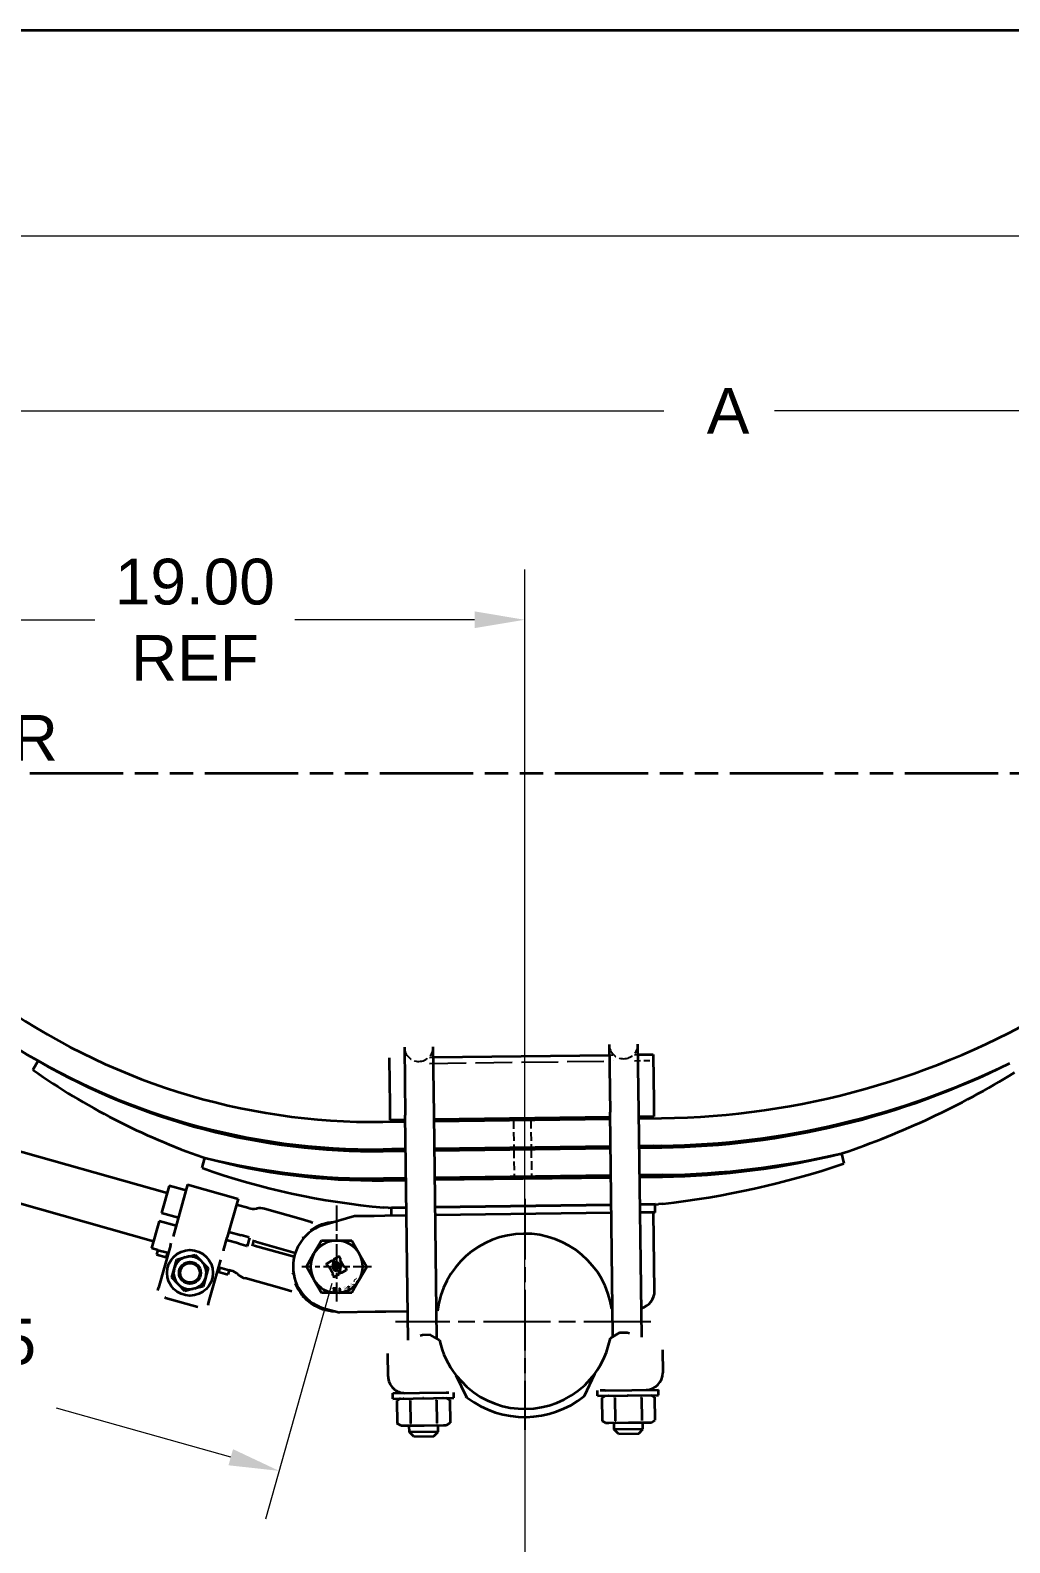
# Model space of a CAD drawing. Header units: inches. Extents: x 0 to 267, y 0 to 172.
# Drawn here: x 32.91 to 61.01, y 128.49 to 171.84 of the extents above; entities that cross this region are included whole.
import ezdxf
from ezdxf.enums import TextEntityAlignment as Align

# ---------------------------------------------------------------- set-up
doc = ezdxf.new("R2010")
doc.units = ezdxf.units.IN
doc.header["$LTSCALE"] = 8
doc.header["$MEASUREMENT"] = 0
for name, pattern in [('CHAIN', [0.7087, 0.4724, -0.0591, 0.1181, -0.0591]), ('DASHED', [0.2067, 0.1654, -0.0413]), ('DOUBLE_DASH_CHAIN', [1.2403, 0.6614, -0.0827, 0.1654, -0.0827, 0.1654, -0.0827])]:
    doc.linetypes.add(name, pattern=pattern)
for name, color, linetype, lineweight in [('Center Mark(Hutchens)', 7, 'Continuous', 25), ('Dimensions(Hutchens)', 7, 'Continuous', 25), ('Hidden Edges(Hutchens)', 7, 'DASHED', 25), ('Phantom Lines(Hutchens)', 7, 'DOUBLE_DASH_CHAIN', 70), ('Sketch Geometry(Hutchens)', 7, 'Continuous', 35), ('Symbols(Hutchens)', 7, 'Continuous', 25), ('Visible Edges(Hutchens)', 7, 'Continuous', 35)]:
    doc.layers.add(name, color=color, linetype=linetype, lineweight=lineweight)
doc.styles.add('Hutchens .164', font='ARIAL.TTF')
doc.styles.add('Hutchens .180', font='ARIAL.TTF')
doc.dimstyles.new('HUTCHENS STD DIM X.XX', dxfattribs={"dimscale": 8, "dimtxt": 0.164, "dimasz": 0.18, "dimexe": 0.18, "dimexo": 0.0625, "dimgap": 0.09, "dimtad": 0, "dimtih": 1, "dimtoh": 1, "dimrnd": 1e-08, "dimzin": 4, "dimdsep": 46, "dimtxsty": 'Hutchens .164', "dimcen": 0.09, "dimclrd": 211, "dimclre": 211, "dimclrt": 7, "dimadec": 0, "dimazin": 1, "dimtfac": 0.762195, "dimtofl": 0, "dimtmove": 0, "dimatfit": 3, "dimfxl": 0, "dimtolj": 1, "dimtzin": 0, "dimlwd": 9, "dimlwe": 9, "dimarcsym": 0})

# ---------------------------------------------------------------- blocks, each defined once
blk = doc.blocks.new('Borders D-SIZE')
at = {"layer": 'Sketch Geometry(Hutchens)'}
blk.add_line((0.9537, 21.4797), (32.9537, 21.4797), dxfattribs=at)
at = {"layer": 'Symbols(Hutchens)', "color": 7}
for tag, height, style, p in [('PART_NO', 0.164, 'Hutchens .164', (33.0853, 2.8866)), ('Sheet_number', 0.164, 'Hutchens .164', (33.1339, 1.1147)), ('REV', 0.18, 'Hutchens .180', (33.0853, 1.5662)), ('SHTS_(TOTAL)', 0.164, 'Hutchens .164', (33.1339, 0.6452))]:
    blk.add_attdef(tag, text='', height=height, rotation=270, dxfattribs=dict(at, style=style)).set_placement(p, align=Align.MIDDLE_CENTER)
blk = doc.blocks.new('*D29')
at = {"layer": 'Defpoints', "color": 0, "linetype": 'Continuous'}
for p in [(47.098, 134.822), (107.103, 134.841), (107.103, 122.662)]:
    blk.add_point(p, dxfattribs=at)
at = {"layer": 'Dimensions(Hutchens)', "color": 211, "linetype": 'Continuous', "lineweight": 9}
for p, q in [((47.098, 134.322), (47.098, 121.222)), ((107.103, 134.341), (107.103, 121.222)), ((48.538, 122.662), (71.219, 122.662)), ((105.663, 122.662), (82.982, 122.662))]:
    blk.add_line(p, q, dxfattribs=at)
at = {"layer": 'Dimensions(Hutchens)', "color": 211, "linetype": 'Continuous'}
for points in [[(48.538, 122.902), (48.538, 122.422), (47.098, 122.662)], [(105.663, 122.902), (105.663, 122.422), (107.103, 122.662)]]:
    blk.add_solid(points, dxfattribs=at)
at = {"layer": 'Dimensions(Hutchens)', "color": 7, "linetype": 'Continuous', "lineweight": 9, "insert": (77.101, 122.662), "char_height": 1.312, "attachment_point": 5, "style": 'Hutchens .164'}
blk.add_mtext('\\A1; L NOMINAL', dxfattribs=at)
blk = doc.blocks.new('*D42')
at = {"layer": 'Defpoints', "color": 0, "linetype": 'Continuous'}
for p in [(23.175, 141.623), (41.702, 136.399), (40.052, 130.547)]:
    blk.add_point(p, dxfattribs=at)
at = {"layer": 'Dimensions(Hutchens)', "color": 211, "linetype": 'Continuous', "lineweight": 9}
for p, q in [((23.039, 141.142), (21.134, 134.385)), ((41.567, 135.918), (39.662, 129.161)), ((22.911, 135.38), (27.912, 133.97)), ((38.666, 130.938), (33.665, 132.348))]:
    blk.add_line(p, q, dxfattribs=at)
at = {"layer": 'Dimensions(Hutchens)', "color": 211, "linetype": 'Continuous'}
for points in [[(22.976, 135.611), (22.846, 135.149), (21.525, 135.771)], [(38.731, 131.169), (38.601, 130.707), (40.052, 130.547)]]:
    blk.add_solid(points, dxfattribs=at)
at = {"layer": 'Dimensions(Hutchens)', "color": 7, "linetype": 'Continuous', "lineweight": 9, "insert": (30.789, 133.159), "char_height": 1.312, "attachment_point": 5, "style": 'Hutchens .164'}
blk.add_mtext('\\A1;19.25\\PREF', dxfattribs=at)
blk = doc.blocks.new('*D44')
at = {"layer": 'Defpoints', "color": 0, "linetype": 'Continuous'}
for p in [(47.098, 154.941), (28.175, 151.901), (47.098, 134.822)]:
    blk.add_point(p, dxfattribs=at)
at = {"layer": 'Dimensions(Hutchens)', "color": 211, "linetype": 'Continuous', "lineweight": 9}
for p, q in [((28.175, 152.401), (28.175, 156.381)), ((47.098, 135.322), (47.098, 156.381)), ((29.615, 154.941), (34.767, 154.941)), ((45.658, 154.941), (40.506, 154.941))]:
    blk.add_line(p, q, dxfattribs=at)
at = {"layer": 'Dimensions(Hutchens)', "color": 211, "linetype": 'Continuous'}
for points in [[(29.615, 155.181), (29.615, 154.701), (28.175, 154.941)], [(45.658, 155.181), (45.658, 154.701), (47.098, 154.941)]]:
    blk.add_solid(points, dxfattribs=at)
at = {"layer": 'Dimensions(Hutchens)', "color": 7, "linetype": 'Continuous', "lineweight": 9, "insert": (37.636, 154.941), "char_height": 1.312, "attachment_point": 5, "style": 'Hutchens .164'}
blk.add_mtext('\\A1;19.00\\PREF', dxfattribs=at)
blk = doc.blocks.new('*D45')
at = {"layer": 'Defpoints', "color": 0, "linetype": 'Continuous'}
for p in [(77.175, 160.932), (77.175, 152.173), (28.175, 151.901)]:
    blk.add_point(p, dxfattribs=at)
at = {"layer": 'Dimensions(Hutchens)', "color": 211, "linetype": 'Continuous', "lineweight": 9}
for p, q in [((28.175, 152.401), (28.175, 162.372)), ((77.175, 152.673), (77.175, 162.372)), ((29.615, 160.932), (51.087, 160.932)), ((75.735, 160.932), (54.262, 160.932))]:
    blk.add_line(p, q, dxfattribs=at)
at = {"layer": 'Dimensions(Hutchens)', "color": 211, "linetype": 'Continuous'}
for points in [[(29.615, 161.172), (29.615, 160.692), (28.175, 160.932)], [(75.735, 161.172), (75.735, 160.692), (77.175, 160.932)]]:
    blk.add_solid(points, dxfattribs=at)
at = {"layer": 'Dimensions(Hutchens)', "color": 7, "linetype": 'Continuous', "lineweight": 9, "insert": (52.675, 160.932), "char_height": 1.312, "attachment_point": 5, "style": 'Hutchens .164'}
blk.add_mtext('\\A1; A', dxfattribs=at)
blk = doc.blocks.new('*D51')
at = {"layer": 'Defpoints', "color": 0, "linetype": 'Continuous'}
for p in [(21.612, 165.943), (132.612, 144.395), (21.612, 141.623)]:
    blk.add_point(p, dxfattribs=at)
at = {"layer": 'Dimensions(Hutchens)', "color": 211, "linetype": 'Continuous', "lineweight": 9}
for p, q in [((21.612, 142.123), (21.612, 167.383)), ((132.612, 144.895), (132.612, 167.383)), ((23.052, 165.943), (67.479, 165.943)), ((131.172, 165.943), (86.745, 165.943))]:
    blk.add_line(p, q, dxfattribs=at)
at = {"layer": 'Dimensions(Hutchens)', "color": 211, "linetype": 'Continuous'}
for points in [[(23.052, 166.183), (23.052, 165.703), (21.612, 165.943)], [(131.172, 166.183), (131.172, 165.703), (132.612, 165.943)]]:
    blk.add_solid(points, dxfattribs=at)
at = {"layer": 'Dimensions(Hutchens)', "color": 7, "linetype": 'Continuous', "lineweight": 9, "insert": (77.112, 165.943), "char_height": 1.312, "attachment_point": 5, "style": 'Hutchens .164'}
blk.add_mtext('\\A1; D REC CLEARANCE', dxfattribs=at)
blk = doc.blocks.new('CL HGR')
at = {"layer": 'Symbols(Hutchens)', "color": 7, "char_height": 0.164, "attachment_point": 5, "style": 'Hutchens .164'}
for s, insert in [('C', (0.0294, -0.0028)), ('L', (0.068, -0.0698)), ('HGR', (0.4373, -0.044))]:
    blk.add_mtext(s, dxfattribs=dict(at, insert=insert))

msp = doc.modelspace()

# ---------------------------------------------------------------- linework, layer by layer
at = {"layer": 'Center Mark(Hutchens)', "linetype": 'CHAIN', "ltscale": 0.460072}
msp.add_line((47.0984, 138.3464), (47.0984, 131.7195), dxfattribs=at)
at = {"layer": 'Center Mark(Hutchens)', "linetype": 'CHAIN', "ltscale": 0.190971}
msp.add_line((41.7023, 138.1508), (41.7023, 135.3992), dxfattribs=at)
at = {"layer": 'Center Mark(Hutchens)', "linetype": 'CHAIN', "ltscale": 0.138781}
msp.add_line((42.7023, 136.3992), (40.7023, 136.3992), dxfattribs=at)
at = {"layer": 'Center Mark(Hutchens)', "linetype": 'CHAIN', "ltscale": 0.508309}
msp.add_line((50.714, 134.8225), (43.3925, 134.8225), dxfattribs=at)
at = {"layer": 'Hidden Edges(Hutchens)', "ltscale": 0.025212}
for p, q in [((44.3676, 142.399), (44.4739, 142.4004)), ((49.5234, 142.4665), (49.6297, 142.4679)), ((50.2421, 142.4759), (50.3484, 142.4773))]:
    msp.add_line(p, q, dxfattribs=at)
at = {"layer": 'Hidden Edges(Hutchens)', "ltscale": 0.795632}
msp.add_line((44.3698, 142.226), (49.632, 142.2949), dxfattribs=at)
at = {"layer": 'Hidden Edges(Hutchens)', "ltscale": 0.127887}
msp.add_line((50.2443, 142.3029), (50.7818, 142.31), dxfattribs=at)
at = {"layer": 'Hidden Edges(Hutchens)', "ltscale": 0.18751}
for p, q in [((46.7727, 140.5991), (46.783, 139.8111)), ((47.2726, 140.6056), (47.2829, 139.8177))]:
    msp.add_line(p, q, dxfattribs=at)
at = {"layer": 'Hidden Edges(Hutchens)', "ltscale": 0.187515}
for p, q in [((46.7836, 139.7612), (46.794, 138.9732)), ((47.2836, 139.7677), (47.2939, 138.9798))]:
    msp.add_line(p, q, dxfattribs=at)
at = {"layer": 'Hidden Edges(Hutchens)', "ltscale": 0.308439}
for centre in [(44.0575, 142.6958), (49.9319, 142.7728)]:
    msp.add_arc(centre, 0.4125, 180.75074, 0.75074, dxfattribs=at)
at = {"layer": 'Phantom Lines(Hutchens)', "lineweight": 35, "ltscale": 0.505804}
msp.add_line((17.8451, 150.5426), (138.2961, 150.5426), dxfattribs=at)
at = {"layer": 'Visible Edges(Hutchens)'}
for p, q in [((43.645, 142.6904), (43.6705, 140.7468)), ((44.4954, 140.7576), (44.4699, 142.7012)), ((49.5195, 142.7674), (49.545, 140.8238)), ((50.3699, 140.8346), (50.3444, 142.7782)), ((32.9902, 142.0407), (33.1404, 142.3001)), ((43.2182, 142.3495), (43.2177, 142.3839)), ((43.2353, 141.0447), (43.2182, 142.3495)), ((44.4739, 142.4004), (49.5234, 142.4665)), ((50.3484, 142.4773), (50.7796, 142.483)), ((50.7796, 142.483), (50.78, 142.4485)), ((50.78, 142.4485), (50.7971, 141.1438)), ((28.423, 140.8914), (36.8446, 138.5169)), ((43.2411, 140.6028), (43.2353, 141.0447)), ((50.7971, 141.1438), (50.8029, 140.7019)), ((43.023, 140.5499), (43.6729, 140.5584)), ((43.2411, 140.6028), (43.2723, 140.6032)), ((43.6723, 140.6084), (43.2723, 140.6032)), ((43.273, 140.5532), (43.2723, 140.6032)), ((43.6729, 140.5584), (43.273, 140.5532)), ((43.755, 134.2952), (43.6705, 140.7468)), ((44.5796, 134.333), (44.4954, 140.7576)), ((49.5468, 140.6854), (44.4972, 140.6193)), ((44.4979, 140.5693), (49.5474, 140.6354)), ((49.5474, 140.6354), (44.4979, 140.5693)), ((49.6291, 134.3992), (49.545, 140.8238)), ((50.4544, 134.383), (50.3699, 140.8346)), ((50.7717, 140.7015), (50.3717, 140.6962)), ((50.3723, 140.6462), (51.0223, 140.6548)), ((50.7723, 140.6515), (50.3723, 140.6462)), ((50.7717, 140.7015), (50.8029, 140.7019)), ((50.7723, 140.6515), (50.7717, 140.7015)), ((43.6832, 139.7705), (43.0333, 139.762)), ((43.0339, 139.712), (43.6839, 139.7205)), ((43.6832, 139.7705), (43.2833, 139.7653)), ((43.2839, 139.7153), (43.2833, 139.7653)), ((43.6839, 139.7205), (43.2839, 139.7153)), ((49.5577, 139.8475), (44.5082, 139.7813)), ((49.5577, 139.8475), (44.5082, 139.7813)), ((44.5088, 139.7313), (49.5584, 139.7975)), ((49.5584, 139.7975), (44.5088, 139.7313)), ((51.0326, 139.8668), (50.3827, 139.8583)), ((50.7826, 139.8636), (50.3827, 139.8583)), ((50.3833, 139.8083), (51.0332, 139.8168)), ((50.7833, 139.8136), (50.3833, 139.8083)), ((50.7833, 139.8136), (50.7826, 139.8636)), ((56.1831, 139.6457), (56.2503, 139.3534)), ((28.0322, 139.5054), (36.4539, 137.1309)), ((37.8426, 139.2321), (37.9208, 139.5211)), ((37.4299, 138.7503), (37.1195, 137.6492)), ((37.4299, 138.7503), (38.8737, 138.3433)), ((43.6942, 138.9326), (43.0443, 138.9241)), ((43.0449, 138.8741), (43.6949, 138.8826)), ((43.6942, 138.9326), (43.2943, 138.9274)), ((43.2949, 138.8774), (43.2943, 138.9274)), ((43.6949, 138.8826), (43.2949, 138.8774)), ((49.5687, 139.0096), (44.5192, 138.9434)), ((49.5687, 139.0096), (44.5192, 138.9434)), ((44.5198, 138.8934), (49.5694, 138.9596)), ((49.5694, 138.9596), (44.5198, 138.8934)), ((51.0436, 139.0289), (50.3937, 139.0204)), ((50.7936, 139.0256), (50.3937, 139.0204)), ((50.3943, 138.9704), (51.0443, 138.9789)), ((50.7943, 138.9756), (50.3943, 138.9704)), ((50.7943, 138.9756), (50.7936, 139.0256)), ((36.9018, 138.7195), (36.6832, 137.9442)), ((37.383, 138.5838), (36.9018, 138.7195)), ((38.8737, 138.3433), (38.5632, 137.2421)), ((36.6832, 137.9442), (37.1644, 137.8085)), ((39.1838, 138.0761), (38.8267, 138.1768)), ((39.3999, 138.0638), (39.4204, 138.0672)), ((40.689, 137.7582), (39.6365, 138.0549)), ((43.0819, 137.8549), (42.7747, 137.8509)), ((43.1802, 138.0882), (43.0551, 138.0977)), ((43.7082, 137.8631), (43.0819, 137.8549)), ((43.1802, 138.0882), (43.7052, 138.0951)), ((43.7052, 138.0951), (43.274, 138.0895)), ((43.277, 137.8575), (43.274, 138.0895)), ((44.5301, 138.1059), (49.5797, 138.1721)), ((49.5797, 138.1721), (44.5301, 138.1059)), ((49.5827, 137.9401), (44.5332, 137.874)), ((49.5827, 137.9401), (44.5332, 137.874)), ((50.4046, 138.1829), (50.9296, 138.1898)), ((50.8358, 138.1886), (50.4046, 138.1829)), ((50.8389, 137.9566), (50.4077, 137.9509)), ((50.792, 137.956), (50.4077, 137.9509)), ((50.8215, 135.7062), (50.792, 137.956)), ((50.8389, 137.9566), (50.8358, 138.1886)), ((51.0555, 138.2029), (50.9296, 138.1898)), ((36.6153, 137.7036), (36.3967, 136.9283)), ((37.0966, 137.5679), (36.6153, 137.7036)), ((37.1174, 137.6419), (37.0121, 137.2683)), ((37.1195, 137.6492), (37.1174, 137.6419)), ((40.9754, 137.6774), (40.689, 137.7582)), ((40.9839, 137.4222), (40.9494, 137.4344)), ((42.2186, 137.8436), (41.3629, 137.6023)), ((42.7747, 137.8509), (42.2186, 137.8436)), ((36.9379, 137.0051), (36.5972, 135.7966)), ((38.4558, 136.8613), (38.5611, 137.2349)), ((38.8974, 137.0602), (38.5403, 137.1609)), ((38.5632, 137.2421), (38.5611, 137.2349)), ((38.6081, 137.4015), (38.9652, 137.3008)), ((38.8974, 137.0602), (39.1008, 137.0028)), ((39.1686, 137.2435), (38.9652, 137.3008)), ((39.1189, 136.9977), (39.1008, 137.0028)), ((39.1189, 136.9977), (39.1272, 136.9954)), ((39.1491, 136.9899), (39.2166, 137.2292)), ((39.1686, 137.2435), (39.1867, 137.2384)), ((39.195, 137.236), (39.1867, 137.2384)), ((39.3285, 137.1655), (39.2779, 136.9858)), ((40.4837, 136.6779), (39.3393, 137.0005)), ((39.3732, 137.1208), (40.5176, 136.7982)), ((40.7384, 137.2415), (40.7423, 137.1999)), ((41.0527, 136.7742), (41.2692, 137.1492)), ((41.2692, 137.1492), (41.7023, 137.1492)), ((41.7023, 137.1492), (42.1353, 137.1492)), ((42.1353, 137.1492), (42.3518, 136.7742)), ((36.5772, 136.8774), (36.3967, 136.9283)), ((36.5772, 136.8774), (36.5406, 136.7475)), ((36.5406, 136.7475), (36.8113, 136.6712)), ((36.5772, 136.8774), (36.8479, 136.8011)), ((36.8479, 136.8011), (36.8113, 136.6712)), ((36.8113, 136.6712), (36.8413, 136.6627)), ((36.878, 136.7926), (36.8479, 136.8011)), ((37.0507, 136.3696), (37.1183, 136.6093)), ((37.1183, 136.6093), (37.3597, 136.6707)), ((37.3597, 136.6707), (37.4017, 136.6813)), ((37.4017, 136.6813), (37.6431, 136.7427)), ((37.6431, 136.7427), (37.817, 136.5643)), ((37.817, 136.5643), (37.8472, 136.5332)), ((38.0409, 135.3896), (38.3816, 136.598)), ((40.8362, 136.3992), (41.0527, 136.7742)), ((41.5523, 136.5652), (41.4305, 136.4949)), ((41.622, 136.5694), (41.6373, 136.543)), ((41.7553, 136.6824), (41.6335, 136.6121)), ((41.7976, 136.5995), (41.8018, 136.6019)), ((41.9234, 136.3817), (41.7976, 136.5995)), ((41.8132, 136.6446), (41.7979, 136.671)), ((42.3518, 136.7742), (42.5683, 136.3992)), ((36.9713, 136.0881), (37.0389, 136.3279)), ((37.0389, 136.3279), (37.0507, 136.3696)), ((37.8472, 136.5332), (38.0211, 136.3548)), ((38.0211, 136.3548), (37.9535, 136.115)), ((38.2851, 136.2557), (38.3151, 136.2472)), ((38.3518, 136.3771), (38.3151, 136.2472)), ((38.3151, 136.2472), (38.5858, 136.1709)), ((38.3518, 136.3771), (38.3217, 136.3856)), ((38.3518, 136.3771), (38.6225, 136.3008)), ((38.6225, 136.3008), (38.5858, 136.1709)), ((38.6788, 136.2849), (38.6225, 136.3008)), ((38.8695, 136.1824), (38.8852, 136.1689)), ((40.4404, 136.1846), (40.4655, 136.2179)), ((41.0527, 136.0242), (40.8362, 136.3992)), ((41.4191, 136.4522), (41.4343, 136.4258)), ((41.477, 136.4144), (41.4811, 136.4168)), ((41.4811, 136.4168), (41.6069, 136.199)), ((41.5894, 136.4793), (41.5988, 136.4847)), ((41.6014, 136.4585), (41.5894, 136.4793)), ((41.5913, 136.1539), (41.6066, 136.1275)), ((41.6102, 136.5274), (41.595, 136.5538)), ((41.6069, 136.199), (41.6027, 136.1966)), ((41.6492, 136.116), (41.771, 136.1864)), ((41.68, 136.5316), (41.6894, 136.537)), ((41.6894, 136.537), (41.7014, 136.5162)), ((41.7151, 136.2615), (41.7031, 136.2822)), ((41.7245, 136.2669), (41.7151, 136.2615)), ((41.7825, 136.229), (41.7672, 136.2555)), ((41.7943, 136.2711), (41.8095, 136.2447)), ((41.8031, 136.34), (41.8151, 136.3192)), ((41.8151, 136.3192), (41.8057, 136.3138)), ((41.8522, 136.2332), (41.974, 136.3035)), ((41.9275, 136.3841), (41.9234, 136.3817)), ((41.9854, 136.3462), (41.9702, 136.3726)), ((42.5683, 136.3992), (42.3518, 136.0242)), ((36.5738, 135.7136), (36.5972, 135.7966)), ((37.1451, 135.9097), (36.9713, 136.0881)), ((37.1754, 135.8787), (37.1451, 135.9097)), ((37.3492, 135.7002), (37.1754, 135.8787)), ((37.5907, 135.7616), (37.3492, 135.7002)), ((37.6327, 135.7722), (37.5907, 135.7616)), ((37.8741, 135.8336), (37.6327, 135.7722)), ((37.9417, 136.0733), (37.8741, 135.8336)), ((37.9535, 136.115), (37.9417, 136.0733)), ((40.1283, 135.7697), (39.0759, 136.0665)), ((40.4148, 135.689), (40.1283, 135.7697)), ((40.5553, 135.9022), (40.5195, 135.9098)), ((41.2692, 135.6492), (41.0527, 136.0242)), ((41.6684, 135.7786), (41.5923, 135.7786)), ((41.5923, 135.7786), (41.5923, 135.7645)), ((41.5923, 135.7645), (41.6542, 135.7645)), ((41.6542, 135.7645), (41.5994, 135.6586)), ((41.6165, 135.6586), (41.6684, 135.7606)), ((41.6684, 135.7606), (41.6684, 135.7786)), ((41.76, 135.7567), (41.7619, 135.7459)), ((41.7619, 135.7459), (41.7833, 135.7497)), ((41.7937, 135.7796), (41.7815, 135.7775)), ((41.7833, 135.7497), (41.7973, 135.6705)), ((41.8125, 135.6732), (41.7937, 135.7796)), ((41.9526, 135.7121), (41.9519, 135.7117)), ((41.9519, 135.7117), (41.9584, 135.6977)), ((42.0662, 135.8284), (42.0269, 135.8057)), ((42.0269, 135.8057), (42.0342, 135.7931)), ((42.0342, 135.7931), (42.0735, 135.8158)), ((42.0735, 135.8158), (42.0662, 135.8284)), ((42.3518, 136.0242), (42.1353, 135.6492)), ((42.1968, 136.0116), (42.2099, 136.0006)), ((42.2099, 136.0006), (42.2105, 136.0013)), ((42.2705, 135.9465), (42.2835, 135.9356)), ((42.3205, 136.0012), (42.2826, 135.956)), ((42.2835, 135.9356), (42.3311, 135.9923)), ((42.3311, 135.9923), (42.3205, 136.0012)), ((36.7936, 135.5104), (37.7238, 135.2482)), ((38.0175, 135.3066), (38.0409, 135.3896)), ((41.7023, 135.6492), (41.2692, 135.6492)), ((41.5994, 135.6586), (41.6165, 135.6586)), ((42.1353, 135.6492), (41.7023, 135.6492)), ((41.7973, 135.6705), (41.7758, 135.6667)), ((41.7758, 135.6667), (41.778, 135.6546)), ((41.778, 135.6546), (41.8356, 135.6648)), ((41.8335, 135.6769), (41.8125, 135.6732)), ((41.8356, 135.6648), (41.8335, 135.6769)), ((41.3946, 135.1877), (41.7881, 135.0877)), ((42.8107, 135.1011), (41.7881, 135.0877)), ((43.1179, 135.1052), (42.8107, 135.1011)), ((43.7443, 135.1134), (43.1179, 135.1052)), ((44.5942, 135.1245), (44.5692, 135.1242)), ((49.6188, 135.1904), (49.5938, 135.19)), ((44.383, 134.4431), (44.1656, 134.4403)), ((44.6556, 134.2904), (44.383, 134.4431)), ((49.5542, 134.3546), (49.8228, 134.5144)), ((49.8228, 134.5144), (50.0401, 134.5172)), ((44.6041, 134.3193), (44.6281, 134.3261)), ((44.6281, 134.3261), (44.6349, 134.3021)), ((51.0468, 134.0143), (51.0554, 133.3562)), ((43.1811, 133.253), (43.1725, 133.9111)), ((45.1321, 133.2786), (45.4377, 132.9537)), ((45.4417, 132.6501), (45.1321, 133.2786)), ((49.1045, 133.3306), (48.8074, 132.9979)), ((48.8114, 132.6943), (49.1045, 133.3306)), ((43.3124, 132.7727), (44.8428, 132.7928)), ((43.3145, 132.6162), (43.3124, 132.7727)), ((44.8428, 132.7928), (44.9197, 132.7938)), ((45.0643, 132.6391), (45.0623, 132.7956)), ((49.189, 132.6932), (49.1869, 132.8497)), ((49.189, 132.6932), (50.9388, 132.7161)), ((49.4079, 132.6961), (49.3072, 132.6361)), ((49.4064, 132.8526), (49.3294, 132.8515)), ((49.4064, 132.8526), (50.9368, 132.8726)), ((50.7198, 132.7132), (50.8221, 132.656)), ((50.8221, 132.656), (50.8307, 131.9972)), ((50.9388, 132.7161), (50.9368, 132.8726)), ((43.3145, 132.6162), (45.0643, 132.6391)), ((43.5334, 132.6191), (43.4327, 132.5592)), ((43.4327, 132.5592), (43.4414, 131.9004)), ((43.8114, 132.5641), (43.8201, 131.9054)), ((44.5689, 132.5741), (44.5775, 131.9153)), ((44.8453, 132.6363), (44.9476, 132.579)), ((44.9476, 132.579), (44.9562, 131.9203)), ((49.3072, 132.6361), (49.3159, 131.9774)), ((49.6859, 132.6411), (49.6946, 131.9823)), ((50.4434, 132.651), (50.452, 131.9923)), ((43.5436, 131.8431), (43.4414, 131.9004)), ((43.5436, 131.8431), (43.6315, 131.8443)), ((43.6315, 131.8443), (44.1995, 131.8517)), ((43.7896, 131.6539), (43.7871, 131.8463)), ((44.1995, 131.8517), (44.7676, 131.8592)), ((44.6145, 131.6647), (44.612, 131.8571)), ((44.7676, 131.8592), (44.8555, 131.8603)), ((44.8555, 131.8603), (44.9562, 131.9203)), ((49.4181, 131.9201), (49.3159, 131.9774)), ((49.4181, 131.9201), (49.506, 131.9213)), ((49.506, 131.9213), (50.074, 131.9287)), ((49.6641, 131.7308), (49.6616, 131.9233)), ((50.074, 131.9287), (50.6421, 131.9362)), ((50.489, 131.7416), (50.4865, 131.9341)), ((50.6421, 131.9362), (50.73, 131.9373)), ((50.73, 131.9373), (50.8307, 131.9972)), ((44.6145, 131.6647), (43.7896, 131.6539)), ((43.9162, 131.5305), (43.7896, 131.6539)), ((43.9162, 131.5305), (44.4912, 131.538)), ((44.4912, 131.538), (44.6145, 131.6647)), ((50.489, 131.7416), (49.6641, 131.7308)), ((49.7907, 131.6075), (49.6641, 131.7308)), ((49.7907, 131.6075), (50.3657, 131.615)), ((50.3657, 131.615), (50.489, 131.7416))]:
    msp.add_line(p, q, dxfattribs=at)
at = {"layer": 'Visible Edges(Hutchens)', "flags": 128}
for points in [[(40.9754, 137.6774), (41.0229, 137.6653)], [(41.4535, 137.6548), (41.447, 137.6536)], [(36.9379, 137.0051), (36.9564, 137.0708)], [(39.1272, 136.9954), (39.1354, 136.9932)], [(39.3732, 137.1208), (39.3671, 137.1279)], [(40.7384, 137.2415), (40.7469, 137.2511)], [(40.9297, 137.3819), (40.9306, 137.3841)], [(38.4558, 136.8613), (38.4536, 136.8532)], [(40.5195, 135.9098), (40.5157, 135.9191)], [(40.5195, 135.9098), (40.52, 135.9121)], [(41.7815, 135.7775), (41.7815, 135.7762)], [(41.912, 135.7994), (41.9117, 135.7985)], [(41.9145, 135.7674), (41.9151, 135.7662)], [(41.929, 135.7749), (41.9284, 135.7764)], [(41.9315, 135.821), (41.9307, 135.8206)], [(41.937, 135.8091), (41.9375, 135.8093)], [(41.9392, 135.7451), (41.9401, 135.7449)], [(41.9452, 135.7594), (41.9445, 135.7596)], [(41.9535, 135.8093), (41.9551, 135.8085)], [(41.9584, 135.6977), (41.9589, 135.6978)], [(41.9602, 135.8225), (41.9593, 135.8228)], [(41.9608, 135.762), (41.9603, 135.7618)], [(41.9632, 135.7484), (41.964, 135.7488)], [(41.9675, 135.7155), (41.967, 135.7153)], [(41.9715, 135.702), (41.9731, 135.7028)], [(41.9746, 135.7841), (41.9747, 135.7838)], [(41.9775, 135.7771), (41.9771, 135.7765)], [(41.9823, 135.7666), (41.9831, 135.7643)], [(41.9908, 135.7877), (41.9899, 135.7896)], [(42.0001, 135.7365), (42.0005, 135.7394)], [(42.1097, 135.9277), (42.1076, 135.9257)], [(42.1127, 135.8964), (42.1125, 135.8972)], [(42.1183, 135.9175), (42.119, 135.9181)], [(42.1205, 135.8552), (42.1228, 135.8525)], [(42.133, 135.8657), (42.1321, 135.8667)], [(42.1398, 135.9193), (42.1405, 135.9189)], [(42.1594, 135.8406), (42.1577, 135.8416)], [(42.1667, 135.894), (42.1676, 135.8929)], [(42.1792, 135.9046), (42.1769, 135.9072)], [(42.1815, 135.8422), (42.1807, 135.8416)], [(42.1869, 135.8633), (42.1872, 135.8625)], [(42.19, 135.832), (42.1921, 135.8341)], [(42.2111, 136.0398), (42.2104, 136.039)], [(42.2105, 136.0013), (42.2105, 136.0016)], [(42.2129, 136.0145), (42.2131, 136.015)], [(42.221, 136.03), (42.2213, 136.0304)], [(42.2341, 136.0381), (42.2346, 136.0381)], [(42.2495, 136.0329), (42.2511, 136.0314)], [(42.2593, 136.046), (42.2576, 136.0473)], [(42.267, 135.9873), (42.2672, 135.9857)], [(42.2737, 136.0258), (42.2734, 136.0265)], [(42.2791, 136.0003), (42.279, 136.0012)], [(42.2826, 135.956), (42.2825, 135.9573)], [(36.7936, 135.5104), (36.7768, 135.5154)], [(38.0175, 135.3066), (38.0141, 135.2967)], [(40.7647, 135.5156), (40.7249, 135.5441)], [(40.7647, 135.5156), (40.7648, 135.5155)], [(44.1656, 134.4403), (44.1005, 134.4179)], [(50.0401, 134.5172), (50.1058, 134.4966)], [(45.4417, 132.6501), (45.4078, 132.6741)], [(49.3294, 132.8515), (49.2645, 132.8521)], [(49.4958, 132.6972), (49.4882, 132.697)], [(50.0639, 132.7047), (50.0487, 132.7044)], [(50.4434, 132.651), (50.4259, 132.6557)], [(50.6319, 132.7121), (50.6244, 132.7119)], [(50.8221, 132.656), (50.8133, 132.6608)], [(43.6213, 132.6202), (43.6137, 132.62)], [(43.8114, 132.5641), (43.8027, 132.569)], [(44.1894, 132.6277), (44.1742, 132.6274)], [(44.5689, 132.5741), (44.5514, 132.5788)], [(44.7574, 132.6351), (44.7499, 132.6349)], [(44.9476, 132.579), (44.9388, 132.5838)], [(49.6859, 132.6411), (49.6772, 132.6459)], [(43.4414, 131.9004), (43.4501, 131.8956)], [(43.6315, 131.8443), (43.6391, 131.8445)], [(43.8201, 131.9054), (43.8376, 131.9007)], [(44.1995, 131.8517), (44.2147, 131.852)], [(44.5775, 131.9153), (44.5863, 131.9105)], [(44.7676, 131.8592), (44.7752, 131.8594)], [(49.3159, 131.9774), (49.3246, 131.9726)], [(49.506, 131.9213), (49.5136, 131.9215)], [(49.6946, 131.9823), (49.7121, 131.9776)], [(50.074, 131.9287), (50.0892, 131.929)], [(50.452, 131.9923), (50.4608, 131.9874)], [(50.6421, 131.9362), (50.6497, 131.9364)]]:
    msp.add_lwpolyline(points, dxfattribs=at)
at = {"layer": 'Visible Edges(Hutchens)'}
for centre, radius in [((37.4962, 136.2215), 0.6562), ((37.4962, 136.2215), 0.3126), ((37.4962, 136.2215), 0.3125), ((37.4962, 136.2215), 0.28), ((41.7023, 136.3992), 0.0781)]:
    msp.add_circle(centre, radius, dxfattribs=at)
for centre, radius, start, end in [((42.7771, 159.3129), 18.7646, 234.33106, 270.7507), ((50.7241, 163.411), 22.7582, 270.75075, 300.5501), ((42.7771, 159.3129), 19.5526, 237.28589, 270.7507), ((42.7818, 158.9527), 19.2423, 239.93036, 270.75074), ((50.7241, 163.411), 23.5462, 270.75075, 295.89576), ((50.7308, 162.8948), 23.0799, 270.75075, 296.44052), ((44.3103, 158.0718), 19.625, 234.77276, 250.83212), ((48.5203, 162.5092), 24.1152, 288.57088, 301.5605), ((50.724, 163.411), 24.3842, 270.7509, 282.93697), ((50.7507, 161.3753), 22.3983, 270.75082, 284.03626), ((50.724, 163.411), 24.3842, 282.93697, 282.97868), ((44.7989, 158.6539), 20.63, 250.29394, 265.15122), ((42.7818, 158.9527), 20.0303, 255.79535, 255.95511), ((42.7818, 158.9527), 20.0303, 255.95511, 270.75073), ((42.8003, 157.5494), 18.6769, 254.85541, 270.75054), ((48.2893, 162.9963), 24.9473, 276.36604, 288.60923), ((39.3195, 138.5573), 0.5, 254.25433, 279.26206), ((39.5009, 137.5737), 0.5, 74.25433, 99.26206), ((41.7023, 136.3992), 1.25, 105.75074, 255.75074), ((41.7023, 136.3992), 1.28, 93.32148, 126.02779), ((41.7023, 136.3992), 0.75, 90, 150), ((41.7023, 136.3992), 0.75, 30, 90), ((47.0984, 134.8225), 2.5223, 8.37889, 173.12259), ((37.4962, 136.2215), 0.4695, 106.89883, 161.60984), ((37.4962, 136.2215), 0.4695, 46.89883, 101.60984), ((41.7023, 136.3992), 0.75, 150, 210), ((41.5679, 136.5382), 0.0313, 30, 120), ((41.6491, 136.5851), 0.0313, 120, 210), ((41.7709, 136.6554), 0.0313, 30, 120), ((41.7861, 136.6289), 0.0313, 300, 30), ((41.7023, 136.3992), 0.75, 330, 30), ((37.4962, 136.2215), 0.4695, 166.89883, 221.60984), ((37.4962, 136.2215), 0.4695, 346.89883, 41.60984), ((38.5431, 135.8037), 0.5, 49.24661, 74.25433), ((39.2116, 136.5477), 0.5, 229.24661, 254.25433), ((41.4461, 136.4679), 0.0313, 120, 210), ((41.4614, 136.4414), 0.0313, 210, 300), ((41.7023, 136.3992), 0.117, 149.5768, 270.4232), ((41.6184, 136.1695), 0.0312, 120, 210), ((41.5832, 136.5118), 0.0313, 300, 30), ((41.6336, 136.1431), 0.0312, 210, 300), ((41.6643, 136.5586), 0.0312, 210, 300), ((41.7023, 136.3992), 0.117, 329.5768, 90.4232), ((41.7402, 136.2398), 0.0312, 30, 120), ((41.7554, 136.2134), 0.0313, 300, 30), ((41.8213, 136.2867), 0.0312, 120, 210), ((41.8366, 136.2603), 0.0312, 210, 300), ((41.9431, 136.357), 0.0312, 30, 120), ((41.9584, 136.3306), 0.0312, 300, 30), ((37.4962, 136.2215), 0.4695, 226.89883, 281.60984), ((37.4962, 136.2215), 0.4695, 286.89883, 341.60984), ((41.7023, 136.3992), 1.28, 202.48088, 268.17999), ((41.7023, 136.3992), 0.75, 210, 270), ((41.7023, 136.3992), 0.75, 270, 330), ((50.3215, 135.6996), 0.5, 284.12141, 0.75074), ((47.0984, 134.8225), 2.5, 192.28769, 218.13805), ((47.0984, 134.8225), 2.5, 323.36342, 349.21378), ((43.6631, 133.2593), 0.482, 180.75074, 270.75074), ((50.5735, 133.3499), 0.482, 270.75074, 0.75074), ((47.0984, 134.8225), 2.5, 228.3736, 313.12787), ((47.0984, 134.8225), 2.732, 232.67, 308.83147)]:
    msp.add_arc(centre, radius, start, end, dxfattribs=at)

# ---------------------------------------------------------------- block references
at = {"xscale": 8, "yscale": 8, "zscale": 8}
for name, p in [('Borders D-SIZE', (0, 0)), ('CL HGR', (28.1746, 151.9006))]:
    msp.add_blockref(name, p, dxfattribs=at)

# ---------------------------------------------------------------- dimensions: what is measured, and where the dimension line sits
at = {"layer": 'Dimensions(Hutchens)', "color": 211, "linetype": 'Continuous', "lineweight": 9}
for base, p1, p2, text, override, picture, middle in [((21.6121, 165.9431), (132.6121, 144.3949), (21.6121, 141.6231), ' D REC CLEARANCE', {"dimtih": 0, "dimtoh": 0, "dimdec": 2, "dimtp": 0, "dimtm": 0, "dimtdec": 2, "dimatfit": 2}, '*D51', (77.1121, 165.9431)), ((77.1746, 160.9316), (28.1746, 151.9006), (77.1746, 152.1726), ' A', {"dimtih": 0, "dimtoh": 0, "dimdec": 2, "dimtp": 0, "dimtm": 0, "dimtdec": 2, "dimatfit": 2}, '*D45', (52.6746, 160.9316)), ((47.0984, 154.9406), (28.1746, 151.9006), (47.0984, 134.8225), '<>\\PREF', {"dimtih": 0, "dimtoh": 0, "dimdec": 2, "dimlfac": 1.004028, "dimtp": 0, "dimtm": 0, "dimtdec": 2, "dimatfit": 2}, '*D44', (37.6365, 154.9406))]:
    dim = msp.add_linear_dim(base=base, p1=p1, p2=p2, text=text, dimstyle='HUTCHENS STD DIM X.XX', override=override, dxfattribs=at)
    dim.commit()
    dim.dimension.update_dxf_attribs({"geometry": picture, "text_midpoint": middle, "dimtype": 160})
for base, p1, p2, angle, text, override, picture, middle in [((40.0523, 130.5474), (23.1746, 141.6231), (41.7023, 136.3992), 164.25433, '<>\\PREF', {"dimdec": 2, "dimtp": 0, "dimtm": 0, "dimtdec": 2, "dimatfit": 2}, '*D42', (30.7885, 133.1593)), ((107.1033, 122.6625), (47.0984, 134.8225), (107.1033, 134.8409), 180, ' L NOMINAL', {"dimtih": 0, "dimtoh": 0, "dimdec": 2, "dimtp": 0, "dimtm": 0, "dimtdec": 2, "dimatfit": 2}, '*D29', (77.1008, 122.6625))]:
    dim = msp.add_linear_dim(base=base, p1=p1, p2=p2, angle=angle, text=text, dimstyle='HUTCHENS STD DIM X.XX', override=override, dxfattribs=at)
    dim.commit()
    dim.dimension.update_dxf_attribs({"geometry": picture, "text_midpoint": middle, "dimtype": 160})

doc.saveas('drawing.dxf')
